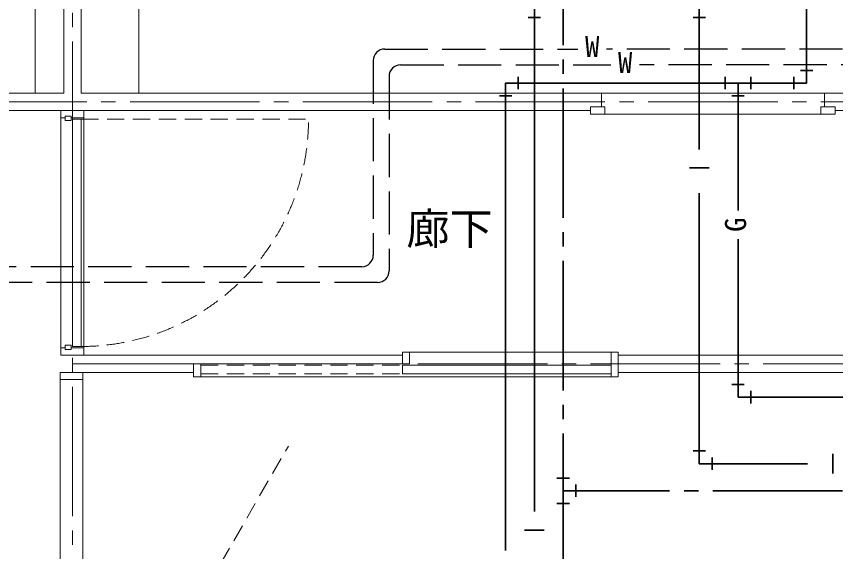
# Model space of a CAD drawing. Units: millimetres at full size, sheet at 1:50; details may follow other scales. Extents: x -9674 to 9699, y -6794 to 6791.
# Drawn here: x -1087 to 1759, y -853 to 1008 of the extents above; entities that cross this region are included whole.
import ezdxf
from ezdxf.enums import TextEntityAlignment as Align

# ---------------------------------------------------------------- set-up
doc = ezdxf.new("R2010")
doc.units = ezdxf.units.MM
doc.header["$LTSCALE"] = 50
for name, pattern in [('CHAIN2', [12, 9, -1, 1, -1]), ('DASHED1', [1.8, 1.2, -0.6]), ('DASHED3', [4, 3, -1])]:
    doc.linetypes.add(name, pattern=pattern)
for name, color, linetype, lineweight in [('1-0_芯', 134, 'CHAIN2', 9), ('1-2_間仕切', 134, 'Continuous', 9), ('1-3_建具', 134, 'Continuous', 9), ('1-4_仕上げ', 134, 'Continuous', 9), ('1-5_設備', 134, 'Continuous', 9), ('2-2', 5, 'DASHED3', 25), ('2-3_建具', 4, 'Continuous', 35), ('2-9_金物', 1, 'CHAIN2', 35), ('2-A_文字', 6, 'Continuous', 35), ('2-C', 2, 'DASHED1', 25)]:
    doc.layers.add(name, color=color, linetype=linetype, lineweight=lineweight)
doc.layers.add('1-A_文字', color=134, linetype='Continuous')
doc.styles.add('ＭＳ ゴシック', font='')
doc.styles.get('ＭＳ ゴシック').set_extended_font_data('MS Gothic')

msp = doc.modelspace()

# ---------------------------------------------------------------- linework, layer by layer
at = {"layer": '1-0_芯'}
for p, q in [((-892.5, 4520.51), (-892.5, -3699.49)), ((-8492.5, 710.51), (3087.5, 710.51)), ((-892.5, -199.49), (2687.5, -199.49))]:
    msp.add_line(p, q, dxfattribs=at)
at = {"layer": '1-2_間仕切'}
for p, q in [((-922.5, 3445.51), (-922.5, 740.51)), ((-862.5, 2030.51), (-862.5, 740.51)), ((-1332.5, 740.51), (-922.5, 740.51)), ((-862.5, 740.51), (945, 740.51)), ((945, 693.01), (945, 740.51)), ((1720, 693.01), (1720, 740.51)), ((2260, 740.51), (1720, 740.51)), ((-1332.5, 680.51), (907.5, 680.51)), ((1757.5, 680.51), (2312.5, 680.51)), ((-922.5, -169.49), (253.5, -169.49)), ((1003.5, -169.49), (1887.5, -169.49)), ((-446.5, -199.49), (253.5, -199.49)), ((-862.5, -229.49), (-471.5, -229.49)), ((1003.5, -229.49), (1857.5, -229.49))]:
    msp.add_line(p, q, dxfattribs=at)
at = {"layer": '1-3_建具'}
for p, q in [((945, 740.51), (1720, 740.51)), ((907.5, 668.01), (907.5, 693.01)), ((907.5, 693.01), (957.5, 693.01)), ((957.5, 668.01), (957.5, 693.01)), ((1707.5, 668.01), (1707.5, 693.01)), ((1707.5, 693.01), (1757.5, 693.01)), ((1757.5, 668.01), (1757.5, 693.01)), ((-932.5, 655.51), (-932.5, 680.51)), ((-917.5, 655.51), (-932.5, 655.51)), ((-932.5, 655.51), (-932.5, -144.49)), ((-917.5, 660.51), (-917.5, 645.51)), ((-897.5, 660.51), (-917.5, 660.51)), ((-897.5, 660.51), (-897.5, 645.51)), ((-897.5, 655.51), (-852.5, 655.51)), ((907.5, 668.01), (957.5, 668.01)), ((1707.5, 668.01), (957.5, 668.01)), ((1707.5, 668.01), (1757.5, 668.01)), ((-897.5, 645.51), (-917.5, 645.51)), ((-862.5, 650.51), (-892.5, 650.51)), ((-892.5, 650.51), (-892.5, -139.49)), ((-862.5, -139.49), (-862.5, 650.51)), ((-917.5, -134.49), (-917.5, -149.49)), ((-897.5, -134.49), (-917.5, -134.49)), ((-897.5, -149.49), (-897.5, -134.49)), ((-892.5, -139.49), (-862.5, -139.49)), ((-932.5, -169.49), (-932.5, -144.49)), ((-917.5, -144.49), (-932.5, -144.49)), ((-852.5, -169.49), (-932.5, -169.49)), ((-917.5, -149.49), (-897.5, -149.49)), ((-852.5, -169.49), (-852.5, -144.49)), ((253.5, -199.49), (253.5, -159.49)), ((278.5, -159.49), (253.5, -159.49)), ((1003.5, -159.49), (978.5, -159.49)), ((978.5, -159.49), (978.5, -224.49)), ((1003.5, -244.49), (1003.5, -159.49)), ((-446.5, -244.49), (-446.5, -199.49)), ((278.5, -199.49), (253.5, -199.49)), ((253.5, -234.49), (253.5, -204.49)), ((253.5, -204.49), (978.5, -204.49)), ((978.5, -204.49), (978.5, -234.49)), ((978.5, -204.49), (978.5, -234.49)), ((978.5, -204.49), (978.5, -244.49)), ((-935, -229.49), (-935, -254.49)), ((-857, -229.49), (-935, -229.49)), ((-935, -254.49), (-857, -254.49)), ((-935, -1654.49), (-935, -254.49)), ((-857, -229.49), (-857, -254.49)), ((-857, -254.49), (-857, -1654.49)), ((-446.5, -244.49), (-471.5, -244.49)), ((-446.5, -244.49), (978.5, -244.49)), ((253.5, -234.49), (978.5, -234.49)), ((1003.5, -244.49), (978.5, -244.49))]:
    msp.add_line(p, q, dxfattribs=at)
at = {"layer": '1-3_建具', "linetype": 'DASHED1'}
for p, q in [((-862.5, 650.51), (-72.5, 650.51)), ((-446.5, -204.49), (253.5, -204.49)), ((-446.5, -234.49), (253.5, -234.49))]:
    msp.add_line(p, q, dxfattribs=at)
at = {"layer": '1-3_建具'}
for points in [[(-852.5, 655.51), (-852.5, 680.51), (-932.5, 680.51)], [(-897.5, -144.49), (-852.5, -144.49), (-852.5, 655.51)], [(278.5, -199.49), (278.5, -159.49), (978.5, -159.49)], [(-446.5, -244.49), (-446.5, -199.49), (-471.5, -199.49)], [(-471.5, -244.49), (-471.5, -199.49), (-471.5, -224.49)]]:
    msp.add_lwpolyline(points, dxfattribs=at)
at = {"layer": '1-3_建具', "linetype": 'DASHED1'}
msp.add_arc((-862.5, 650.51), 790, 270, 360, dxfattribs=at)
at = {"layer": '1-4_仕上げ'}
msp.add_line((-1022.5, 2465.51), (-1022.5, 740.51), dxfattribs=at)
at = {"layer": '1-5_設備'}
msp.add_line((-662.5, 2030.51), (-662.5, 740.51), dxfattribs=at)
at = {"layer": '2-2'}
for p, q in [((192.39, 894.31), (863.31, 894.31)), ((1983.14, 894.31), (963.31, 894.31)), ((152.39, 854.31), (152.39, 177.83)), ((247.34, 839.35), (977.67, 839.35)), ((1928.19, 839.35), (1077.67, 839.35)), ((207.34, 799.35), (207.34, 122.87)), ((112.39, 137.83), (-3443.76, 137.83)), ((167.34, 82.87), (-3329.41, 82.87))]:
    msp.add_line(p, q, dxfattribs=at)
at = {"layer": '2-2', "linetype": 'Continuous'}
for centre, start, end in [((192.39, 854.31), 90, 180), ((247.34, 799.35), 90, 180), ((112.39, 177.83), 270, 0), ((167.34, 122.87), 270, 0)]:
    msp.add_arc(centre, 40, start, end, dxfattribs=at)
at = {"layer": '2-3_建具'}
for p, q in [((656.4, 754.42), (656.4, 797.62)), ((1375.39, 754.42), (1375.39, 797.62)), ((1463.98, 754.42), (1463.98, 797.62)), ((1613.51, 797.62), (1613.51, 754.42)), ((1636.2, 820.32), (1679.4, 820.32)), ((1419.68, 333.66), (1419.68, 776.02)), ((633.7, 731.73), (590.5, 731.73)), ((1398.08, 731.73), (1441.28, 731.73)), ((1419.68, -315.76), (1419.68, 233.66)), ((1441.28, -271.46), (1398.08, -271.46)), ((1463.98, -337.36), (1463.98, -294.16)), ((2506.61, -315.76), (1419.68, -315.76))]:
    msp.add_line(p, q, dxfattribs=at)
msp.add_lwpolyline([(612.1, -848.57), (612.1, 776.02), (1657.8, 776.02), (1657.8, 1536.94)], dxfattribs=at)
at = {"layer": '2-9_金物'}
for p, q in [((812.1, -2092.31), (812.1, 1569.11)), ((790.5, -596.79), (833.7, -596.79)), ((856.4, -662.68), (856.4, -619.48)), ((2382.09, -641.08), (812.1, -641.08)), ((790.5, -685.38), (833.7, -685.38))]:
    msp.add_line(p, q, dxfattribs=at)
at = {"layer": '2-A_文字'}
for p, q in [((712.1, -713.07), (712.1, 1048.04)), ((690.5, 1003.74), (733.7, 1003.74)), ((1306.68, 1003.74), (1263.48, 1003.74)), ((1319.5, 481.26), (1250.67, 481.26)), ((1285.08, 393.35), (1285.08, -546.95)), ((1306.68, -502.66), (1263.48, -502.66)), ((1329.38, -525.35), (1329.38, -568.55)), ((1748.54, -581.37), (1748.54, -512.54)), ((1660.64, -546.95), (1285.08, -546.95)), ((746.52, -777.58), (677.69, -777.58))]:
    msp.add_line(p, q, dxfattribs=at)
msp.add_lwpolyline([(2276.93, 1344.85), (1285.08, 1344.85), (1285.08, 545.76)], dxfattribs=at)
at = {"layer": '2-C', "color": 7, "lineweight": 9}
msp.add_line((-1052.29, -2061.81), (-142.25, -485.58), dxfattribs=at)

# ---------------------------------------------------------------- texts
at = {"layer": '1-A_文字', "style": 'ＭＳ ゴシック'}
msp.add_text('廊下', height=110, dxfattribs=at).set_placement((267.64, 181.94), align=Align.BOTTOM_LEFT)
at = {"layer": '2-2', "color": 7, "style": 'ＭＳ ゴシック'}
for p in [(888.31, 844.31), (1002.67, 789.35)]:
    msp.add_text('W', height=73.31, dxfattribs=at).set_placement(p, align=Align.BOTTOM_LEFT)
at = {"layer": '2-3_建具', "color": 7, "style": 'ＭＳ ゴシック'}
msp.add_text('G', height=73.31, rotation=90, dxfattribs=at).set_placement((1469.68, 258.66), align=Align.BOTTOM_LEFT)

doc.saveas('drawing.dxf')
